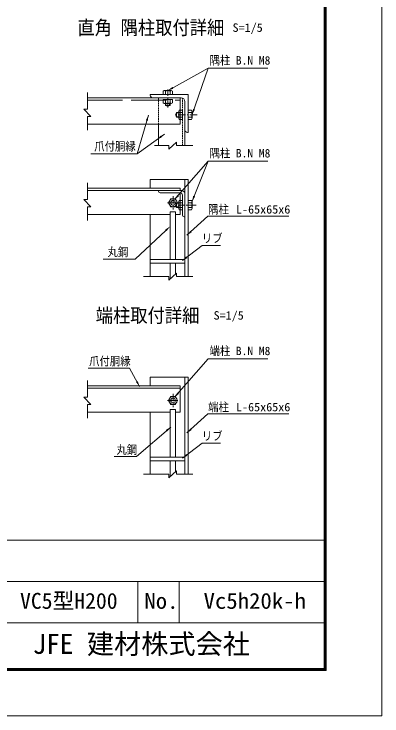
# Model space of a CAD drawing. Units: millimetres, scale not verified, with parts at other scales. Extents: x -4455 to 4455, y -3150 to 3150.
# Drawn here: x 2569 to 4455, y -3150 to 451 of the extents above; entities that cross this region are included whole.
import ezdxf
from ezdxf.enums import TextEntityAlignment as Align

# ---------------------------------------------------------------- set-up
doc = ezdxf.new("R2010")
doc.units = ezdxf.units.MM
doc.header["$LTSCALE"] = 30
for name, pattern in [('DASHED', [7.5, 6, -1.5]), ('USER1', [2, 1.25, -0.25, 0.25, -0.25]), ('USER2', [0.375, 0.25, -0.125])]:
    doc.linetypes.add(name, pattern=pattern)
for name, color, linetype, lineweight in [('0-4_7詳細', 7, 'Continuous', 18), ('0-D_0', 7, 'Continuous', 9), ('0-F_D-TTL', 7, 'Continuous', 9)]:
    doc.layers.add(name, color=color, linetype=linetype, lineweight=lineweight)
doc.layers.add('0-E_D-TTL-TXT', color=7, linetype='Continuous')
doc.styles.add('ＭＳ ゴシック', font='')
doc.styles.get('ＭＳ ゴシック').set_extended_font_data('MS Gothic')

msp = doc.modelspace()

# ---------------------------------------------------------------- linework, layer by layer
at = {"layer": '0-4_7詳細', "lineweight": 9}
for p, q in [((3564.25, 172.97), (3482, -64.03)), ((3339.39, 58.28), (3333.63, 54.96)), ((3333.63, 54.96), (3333.63, 39.08)), ((3339.39, 58.28), (3374.91, 58.28)), ((3345.15, 56.22), (3345.15, 39.08)), ((3369.15, 56.22), (3369.15, 39.08)), ((3374.91, 58.28), (3380.67, 54.96)), ((3380.67, 54.96), (3380.67, 39.08)), ((2945.23, 21.08), (3417.15, 21.08)), ((3389.4, 21.08), (3281.4, 21.08)), ((3333.63, 12.08), (3380.67, 12.08)), ((3333.63, -3.79), (3333.63, 12.08)), ((3345.15, -5.06), (3345.15, 12.08)), ((3369.15, -5.06), (3369.15, 12.08)), ((3420.15, -113.92), (3420.15, 21.08)), ((3339.39, -7.12), (3333.63, -3.79)), ((3339.39, -7.12), (3374.91, -7.12)), ((3345.15, -7.12), (3345.15, -17.78)), ((3345.15, -17.78), (3369.15, -17.78)), ((3369.15, -7.12), (3369.15, -17.78)), ((3402.29, -77.92), (3402.29, -53.92)), ((3412.95, -53.92), (3402.29, -53.92)), ((3412.95, -83.68), (3412.95, -48.16)), ((3415.01, -53.92), (3432.15, -53.92)), ((3432.15, -89.44), (3432.15, -42.4)), ((3478.02, -42.4), (3462.15, -42.4)), ((3462.15, -89.44), (3462.15, -42.4)), ((3479.29, -53.92), (3462.15, -53.92)), ((3481.35, -48.16), (3478.02, -42.4)), ((3481.35, -83.68), (3481.35, -48.16)), ((3412.95, -77.92), (3402.29, -77.92)), ((3412.95, -83.68), (3416.27, -89.44)), ((3415.01, -77.92), (3432.15, -77.92)), ((3416.27, -89.44), (3432.15, -89.44)), ((3444.15, -223.64), (3444.15, -89.92)), ((3479.29, -77.92), (3462.15, -77.92)), ((3478.02, -89.44), (3462.15, -89.44)), ((3481.35, -83.68), (3478.02, -89.44)), ((2945.23, -113.92), (3420.15, -113.92)), ((3309.15, -223.64), (3309.15, -113.92)), ((3199.94, -266.16), (3340.47, -164.9)), ((3564.25, -303.35), (3482.09, -509.27)), ((3267.15, -442.13), (3267.15, -397.13)), ((3267.15, -397.13), (3462.15, -397.13)), ((3444.15, -895.98), (3444.15, -397.13)), ((3462.15, -895.98), (3462.15, -397.13)), ((2945.23, -442.13), (3417.15, -442.13)), ((2945.23, -454.13), (3417.15, -454.13)), ((3420.15, -442.13), (3312.15, -442.13)), ((3420.15, -466.13), (3318.15, -466.13)), ((3334.65, -442.13), (3334.95, -442.13)), ((3420.15, -454.13), (3420.15, -442.13)), ((3420.15, -577.13), (3420.15, -466.13)), ((3432.15, -580.13), (3432.15, -478.13)), ((3444.15, -589.13), (3444.15, -469.13)), ((3402.29, -541.13), (3402.29, -517.13)), ((3412.95, -517.13), (3402.29, -517.13)), ((3412.95, -546.89), (3412.95, -511.37)), ((3415.01, -517.13), (3432.15, -517.13)), ((3432.15, -552.65), (3432.15, -505.61)), ((3478.02, -505.61), (3462.15, -505.61)), ((3462.15, -552.65), (3462.15, -505.61)), ((3479.29, -517.13), (3462.15, -517.13)), ((3481.35, -511.37), (3478.02, -505.61)), ((3481.35, -546.89), (3481.35, -511.37)), ((3369.46, -808.61), (3369.46, -563.19)), ((3369.46, -563.19), (3396.46, -563.19)), ((3396.46, -808.61), (3396.46, -563.19)), ((3412.95, -541.13), (3402.29, -541.13)), ((3412.95, -546.89), (3416.27, -552.65)), ((3415.01, -541.13), (3432.15, -541.13)), ((3416.27, -552.65), (3432.15, -552.65)), ((3479.29, -541.13), (3462.15, -541.13)), ((3478.02, -552.65), (3462.15, -552.65)), ((3481.35, -546.89), (3478.02, -552.65)), ((2945.23, -577.13), (3369.46, -577.13)), ((3267.15, -895.98), (3267.15, -577.13)), ((3396.46, -577.13), (3420.15, -577.13)), ((3444.15, -589.13), (3441.15, -589.13)), ((3444.15, -808.61), (3267.15, -808.61)), ((3444.15, -826.61), (3267.15, -826.61)), ((3369.46, -907.82), (3369.46, -826.61)), ((3396.46, -882.75), (3396.46, -826.61)), ((3267.15, -1456.47), (3267.15, -1411.47)), ((3267.15, -1411.47), (3462.15, -1411.47)), ((3444.15, -1910.32), (3444.15, -1411.47)), ((3462.15, -1910.32), (3462.15, -1411.47)), ((2945.23, -1456.47), (3417.15, -1456.47)), ((2945.23, -1468.47), (3420.15, -1468.47)), ((3420.15, -1456.47), (3312.15, -1456.47)), ((3334.65, -1456.47), (3334.95, -1456.47)), ((3420.15, -1591.47), (3420.15, -1456.47)), ((3444.15, -1603.47), (3444.15, -1483.47)), ((3369.46, -1822.96), (3369.46, -1577.53)), ((3369.46, -1577.53), (3396.46, -1577.53)), ((3396.46, -1822.96), (3396.46, -1577.53)), ((2945.23, -1591.47), (3369.46, -1591.47)), ((3267.15, -1910.32), (3267.15, -1591.47)), ((3396.46, -1591.47), (3420.15, -1591.47)), ((3444.15, -1822.96), (3267.15, -1822.96)), ((3444.15, -1840.96), (3267.15, -1840.96)), ((3369.46, -1922.16), (3369.46, -1840.96)), ((3396.46, -1897.09), (3396.46, -1840.96))]:
    msp.add_line(p, q, dxfattribs=at)
at = {"layer": '0-4_7詳細', "color": 4}
for p, q in [((2945.23, -36.48), (2945.23, 49.1)), ((2927.23, -36.48), (2963.23, -75.25)), ((2945.23, -36.48), (2927.23, -36.48)), ((2945.23, -75.25), (2945.23, -145.45)), ((2945.23, -75.25), (2963.23, -75.25)), ((3362.83, -241.64), (3401.6, -205.64)), ((3401.6, -223.64), (3401.6, -205.64)), ((3362.83, -223.64), (3288.6, -223.64)), ((3362.83, -223.64), (3362.83, -241.64)), ((3401.6, -223.64), (3486.28, -223.64)), ((2945.23, -499.69), (2945.23, -414.11)), ((2927.23, -499.69), (2963.23, -538.46)), ((2945.23, -499.69), (2927.23, -499.69)), ((2945.23, -538.46), (2945.23, -608.66)), ((2945.23, -538.46), (2963.23, -538.46)), ((3362.83, -895.98), (3232.71, -895.98)), ((3362.83, -913.98), (3401.6, -877.98)), ((3362.83, -895.98), (3362.83, -913.98)), ((3401.6, -895.98), (3401.6, -877.98)), ((3401.6, -895.98), (3486.28, -895.98)), ((2945.23, -1514.03), (2945.23, -1428.45)), ((2927.23, -1514.03), (2963.23, -1552.81)), ((2945.23, -1514.03), (2927.23, -1514.03)), ((2945.23, -1552.81), (2945.23, -1623)), ((2945.23, -1552.81), (2963.23, -1552.81)), ((3362.83, -1928.32), (3401.6, -1892.32)), ((3401.6, -1910.32), (3401.6, -1892.32)), ((3362.83, -1910.32), (3232.71, -1910.32)), ((3362.83, -1910.32), (3362.83, -1928.32)), ((3401.6, -1910.32), (3486.28, -1910.32))]:
    msp.add_line(p, q, dxfattribs=at)
at = {"layer": '0-4_7詳細', "color": 1, "linetype": 'USER1'}
for p, q in [((3357.15, -29.01), (3357.15, 63.35)), ((3508.15, -65.92), (3391.7, -65.92)), ((3384.15, -482.94), (3384.15, -552.33)), ((3355.59, -517.13), (3412.71, -517.13)), ((3503.24, -529.13), (3410.88, -529.13)), ((3384.15, -1497.28), (3384.15, -1566.67)), ((3355.59, -1531.47), (3412.71, -1531.47))]:
    msp.add_line(p, q, dxfattribs=at)
at = {"layer": '0-4_7詳細', "color": 3, "linetype": 'DASHED'}
msp.add_line((2945.23, 9.08), (3420.15, 9.08), dxfattribs=at)
at = {"layer": '0-4_7詳細', "color": 1, "linetype": 'USER2'}
for p, q in [((3309.15, -113.92), (3309.15, 21.17)), ((3432.15, -223.64), (3432.15, 18.67))]:
    msp.add_line(p, q, dxfattribs=at)
at = {"layer": '0-4_7詳細', "color": 1}
for p, q in [((3347.55, -7.12), (3347.55, -18.99)), ((3366.75, -7.12), (3366.75, -18.99)), ((3412.95, -56.32), (3401.08, -56.32)), ((3412.95, -75.52), (3401.08, -75.52)), ((3412.95, -519.53), (3401.08, -519.53)), ((3412.95, -538.73), (3401.08, -538.73)), ((3347.6, -658.73), (3189.9, -806.92)), ((3025.17, -806.92), (3189.9, -806.92))]:
    msp.add_line(p, q, dxfattribs=at)
at = {"layer": '0-4_7詳細', "lineweight": 9}
for points in [[(3870.06, 172.97), (3564.25, 172.97), (3358.9, 59.25)], [(3374.91, -7.12), (3380.67, -3.79), (3380.67, 12.08)], [(2961.95, -266.16), (3199.94, -266.16), (3257.76, -68.29)], [(3412.95, -48.16), (3416.27, -42.4), (3432.15, -42.4)], [(3870.06, -303.35), (3564.25, -303.35), (3391.79, -501.09)], [(3429.15, -454.13), (3309.15, -454.13), (3309.15, -457.13)], [(3412.95, -511.37), (3416.27, -505.61), (3432.15, -505.61)], [(3978.3, -585.3), (3562.47, -585.3), (3455.55, -683.73)], [(3626.62, -736.85), (3532.7, -736.85), (3432, -813.88)], [(3870.06, -1317.7), (3564.25, -1317.7), (3391.79, -1515.43)], [(3978.3, -1599.65), (3562.47, -1599.65), (3455.55, -1698.07)], [(3626.62, -1751.19), (3532.7, -1751.19), (3432, -1828.22)]]:
    msp.add_lwpolyline(points, dxfattribs=at)
at = {"layer": '0-4_7詳細', "color": 3}
for points in [[(3407.67, -517.13), (3395.91, -496.76), (3372.39, -496.76), (3360.63, -517.13), (3372.39, -537.5), (3395.91, -537.5)], [(3407.67, -1531.47), (3395.91, -1511.1), (3372.39, -1511.1), (3360.63, -1531.47), (3372.39, -1551.84), (3395.91, -1551.84)]]:
    msp.add_lwpolyline(points, close=True, dxfattribs=at)
at = {"layer": '0-4_7詳細', "color": 1}
for points in [[(2949.51, -1365.19), (3160.89, -1365.19), (3212.25, -1459.35)], [(3081.88, -1818.27), (3197.38, -1818.27), (3372.16, -1668.08)]]:
    msp.add_lwpolyline(points, dxfattribs=at)
at = {"layer": '0-4_7詳細', "color": 3}
for centre, radius in [((3384.15, -517.13), 20.4), ((3384.15, -517.13), 12), ((3384.15, -1531.47), 20.4), ((3384.15, -1531.47), 12)]:
    msp.add_circle(centre, radius, dxfattribs=at)
at = {"layer": '0-4_7詳細', "lineweight": 9}
for centre, radius, start, end in [((3339.39, 49.2), 9.09, 50.6618, 90), ((3357.15, 22.28), 36, 70.52878, 109.47122), ((3374.91, 49.2), 9.09, 90, 129.3382), ((3339.39, 1.97), 9.09, 270, 309.3382), ((3357.15, 28.88), 36, 250.52878, 289.47122), ((3357.15, 3.01), 24, 240, 300), ((3374.91, 1.97), 9.09, 230.6618, 270), ((3423.07, -65.92), 24, 150, 210), ((3422.03, -48.16), 9.09, 180, 219.3382), ((3448.95, -65.92), 36, 160.52878, 199.47122), ((3472.26, -48.16), 9.09, 320.6618, 0), ((3445.35, -65.92), 36, 340.52878, 19.47122), ((3422.03, -83.68), 9.09, 140.6618, 180), ((3472.26, -83.68), 9.09, 0, 39.3382), ((3318.15, -457.13), 9, 180, 270), ((3420.15, -478.13), 12, 0, 90), ((3429.15, -469.13), 15, 0, 90), ((3423.07, -529.13), 24, 150, 210), ((3422.03, -511.37), 9.09, 180, 219.3382), ((3448.95, -529.13), 36, 160.52878, 199.47122), ((3472.26, -511.37), 9.09, 320.6618, 0), ((3445.35, -529.13), 36, 340.52878, 19.47122), ((3422.03, -546.89), 9.09, 140.6618, 180), ((3472.26, -546.89), 9.09, 0, 39.3382), ((3441.15, -580.13), 9, 180, 270)]:
    msp.add_arc(centre, radius, start, end, dxfattribs=at)
at = {"layer": '0-4_7詳細'}
for points in [[(3357.15, 58.28), (3380.87, 77.37), (3385.92, 68.26)], [(3481.35, -65.92), (3486.26, -35.87), (3496.11, -39.28)], [(3258.32, -66.37), (3254.9, -96.63), (3244.9, -93.71)], [(3342.09, -163.73), (3320.8, -185.5), (3314.71, -177.05)], [(3390.48, -502.6), (3406.27, -476.57), (3414.12, -483.41)], [(3481.35, -511.13), (3487.63, -481.33), (3497.3, -485.19)], [(3454.08, -685.09), (3472.63, -660.93), (3479.68, -668.6)], [(3430.41, -815.09), (3451.07, -792.73), (3457.4, -801)], [(3390.48, -1516.94), (3406.27, -1490.91), (3414.12, -1497.76)], [(3454.08, -1699.43), (3472.63, -1675.28), (3479.68, -1682.94)], [(3430.41, -1829.43), (3451.07, -1807.07), (3457.4, -1815.34)]]:
    msp.add_solid(points, dxfattribs=at)
at = {"layer": '0-4_7詳細', "color": 1}
for points in [[(3344.18, -655.09), (3369.46, -638.19), (3351.02, -662.37)], [(3213.21, -1461.1), (3194.27, -1437.26), (3203.42, -1432.27)], [(3373.68, -1666.78), (3354.32, -1690.28), (3347.53, -1682.38)]]:
    msp.add_solid(points, dxfattribs=at)
at = {"layer": '0-D_0'}
for p, q in [((3267.15, 39.08), (3267.15, 34.58)), ((3462.15, 39.08), (3267.15, 39.08)), ((3462.15, -155.92), (3462.15, 39.08)), ((3426.15, 21.08), (3280.65, 21.08)), ((3444.15, 3.08), (3444.15, -142.42)), ((3462.15, -155.92), (3457.65, -155.92))]:
    msp.add_line(p, q, dxfattribs=at)
for centre, radius, start, end in [((3280.65, 34.58), 13.5, 180, 270.00007), ((3426.15, 3.08), 18, 0.00001, 90.00006), ((3457.65, -142.42), 13.5, 180, 270)]:
    msp.add_arc(centre, radius, start, end, dxfattribs=at)
at = {"layer": '0-F_D-TTL'}
for p, q in [((2248.64, -2248.64), (4157.86, -2248.64)), ((2248.64, -2460.77), (4157.86, -2460.77)), ((3203.25, -2460.77), (3203.25, -2672.91)), ((3415.38, -2460.77), (3415.38, -2672.91)), ((2248.64, -2672.91), (4157.86, -2672.91))]:
    msp.add_line(p, q, dxfattribs=at)
at = {"layer": '0-F_D-TTL', "color": 2, "lineweight": 18}
msp.add_lwpolyline([(-4454.85, 3150.21), (4454.85, 3150.21), (4454.85, -3150.21), (-4454.85, -3150.21)], close=True, dxfattribs=at)
at = {"layer": '0-F_D-TTL'}
for points in [[(-4168.47, 2916.87), (4168.47, 2916.87), (4168.47, -2916.87), (-4168.47, -2916.87)], [(-4165.81, 2914.21), (4165.81, 2914.21), (4165.81, -2914.21), (-4165.81, -2914.21)], [(-4163.16, 2911.56), (4163.16, 2911.56), (4163.16, -2911.56), (-4163.16, -2911.56)], [(-4160.51, 2908.91), (4160.51, 2908.91), (4160.51, -2908.91), (-4160.51, -2908.91)], [(-4157.86, 2906.26), (4157.86, 2906.26), (4157.86, -2906.26), (-4157.86, -2906.26)]]:
    msp.add_lwpolyline(points, close=True, dxfattribs=at)

# ---------------------------------------------------------------- texts
at = {"layer": '0-4_7詳細', "style": 'ＭＳ ゴシック', "width": 0.9}
for s, height, p in [('直角 隅柱取付詳細', 72.16, (2894.01, 323.82)), ('端柱取付詳細', 72.14, (2987.78, -1152.54))]:
    msp.add_text(s, height=height, dxfattribs=at).set_placement(p, align=Align.BOTTOM_LEFT)
at = {"layer": '0-4_7詳細', "color": 3, "style": 'ＭＳ ゴシック'}
for s, width, p in [('S=1/5', 1.05, (3689.06, 346.61)), ('隅柱', 0.9, (3571.29, 178.7)), ('爪付胴縁', 0.9, (2980.09, -262.44)), ('隅柱', 0.9, (3571.29, -297.63)), ('隅柱', 0.9, (3563.96, -585.73)), ('L-65x65x6', 1.05, (3706.78, -585.73)), ('リブ', 0.9, (3531.48, -734.17)), ('丸鋼', 0.9, (3048, -804.75)), ('S=1/5', 1.05, (3591.87, -1129.75)), ('端柱', 0.9, (3571.29, -1311.97)), ('爪付胴縁', 0.9, (2953.78, -1364.51)), ('端柱', 0.9, (3563.96, -1600.07)), ('L-65x65x6', 1.05, (3706.78, -1600.07)), ('リブ', 0.9, (3531.48, -1748.51)), ('丸鋼', 0.9, (3093.73, -1819.09))]:
    msp.add_text(s, height=43.33, dxfattribs=dict(at, width=width)).set_placement(p, align=Align.BOTTOM_LEFT)
for p in [(3706.1, 178.7), (3706.1, -297.63), (3706.1, -1311.97)]:
    msp.add_text('B.N M8', height=43.33, dxfattribs=at).set_placement(p, align=Align.BOTTOM_LEFT)
at = {"layer": '0-E_D-TTL-TXT', "style": 'ＭＳ ゴシック'}
for s, height, p in [('VC5型H200', 81.64, (2599.79, -2624.97)), ('JFE 建材株式会社', 102.1, (2664.83, -2862.24))]:
    msp.add_text(s, height=height, dxfattribs=at).set_placement(p, align=Align.BOTTOM_LEFT)
at = {"layer": '0-E_D-TTL-TXT', "style": 'ＭＳ ゴシック', "width": 1.05}
for s, p in [('No.', (3237.19, -2624.97)), ('Vc5h20k-h', (3540.54, -2624.97))]:
    msp.add_text(s, height=81.6, dxfattribs=at).set_placement(p, align=Align.BOTTOM_LEFT)

doc.saveas('drawing.dxf')
